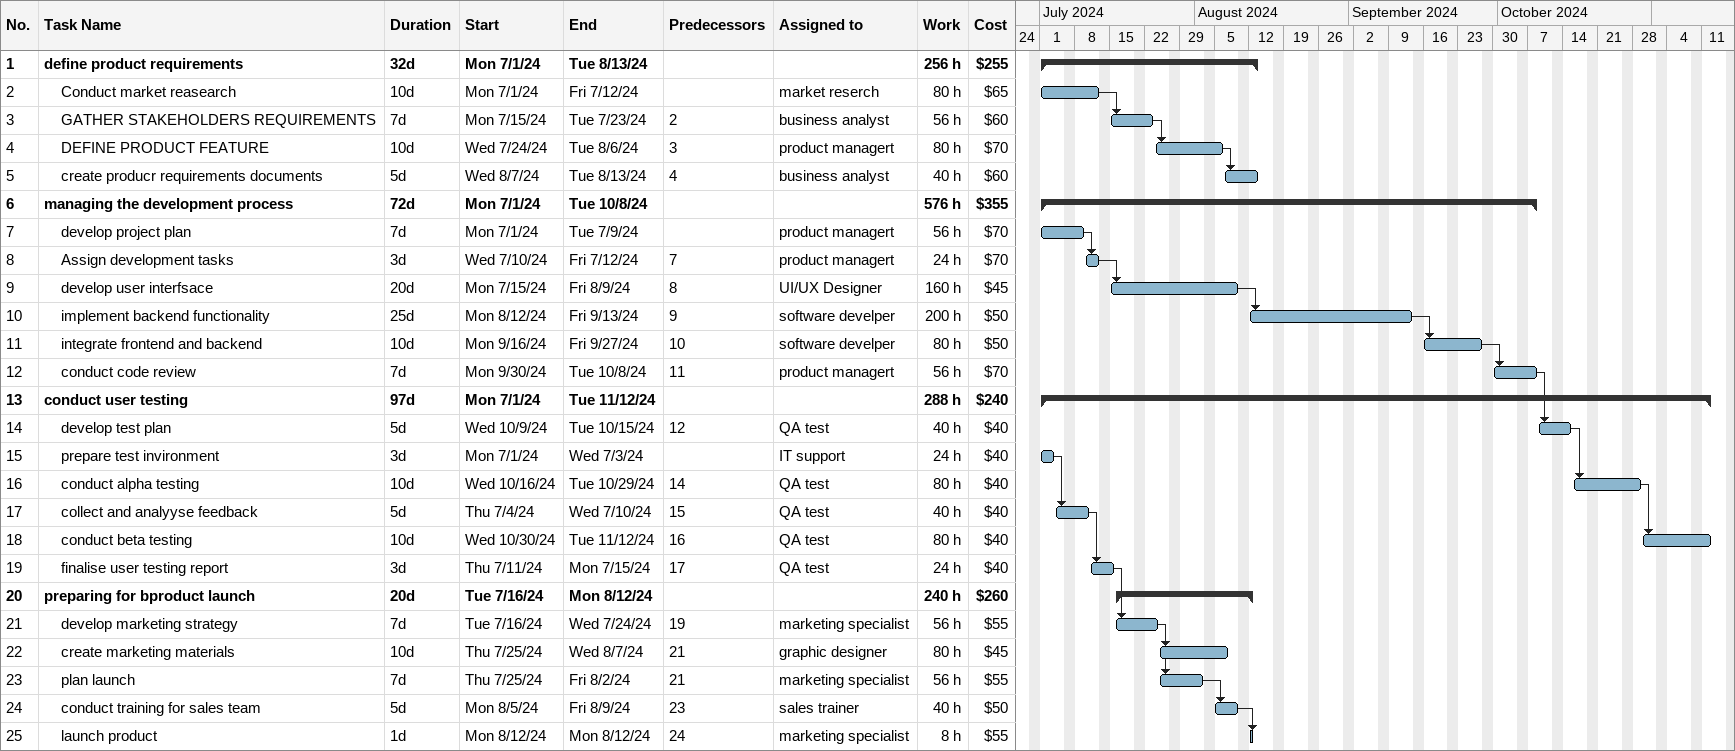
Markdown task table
| ID | Level | Task | Duration | Start | Finish | Predecessors | Resources | Work (h) | Cost ($) |
|---|---|---|---|---|---|---|---|---|---|
| 1 | 1 | **define product requirements** | 32d | 2024-07-01 | 2024-08-13 |  |  | 256 | 255 |
| 2 | 2 | Conduct market reasearch | 10d | 2024-07-01 | 2024-07-12 |  | market reserch | 80 | 65 |
| 3 | 2 | GATHER STAKEHOLDERS REQUIREMENTS | 7d | 2024-07-15 | 2024-07-23 | 2 | business analyst | 56 | 60 |
| 4 | 2 | DEFINE PRODUCT FEATURE | 10d | 2024-07-24 | 2024-08-06 | 3 | product managert | 80 | 70 |
| 5 | 2 | create producr requirements documents | 5d | 2024-08-07 | 2024-08-13 | 4 | business analyst | 40 | 60 |
| 6 | 1 | **managing the development process** | 72d | 2024-07-01 | 2024-10-08 |  |  | 576 | 355 |
| 7 | 2 | develop project plan | 7d | 2024-07-01 | 2024-07-09 |  | product managert | 56 | 70 |
| 8 | 2 | Assign development tasks | 3d | 2024-07-10 | 2024-07-12 | 7 | product managert | 24 | 70 |
| 9 | 2 | develop user interfsace | 20d | 2024-07-15 | 2024-08-09 | 8 | UI/UX Designer | 160 | 45 |
| 10 | 2 | implement backend functionality | 25d | 2024-08-12 | 2024-09-13 | 9 | software develper | 200 | 50 |
| 11 | 2 | integrate frontend and backend | 10d | 2024-09-16 | 2024-09-27 | 10 | software develper | 80 | 50 |
| 12 | 2 | conduct code review | 7d | 2024-09-30 | 2024-10-08 | 11 | product managert | 56 | 70 |
| 13 | 1 | **conduct user testing** | 97d | 2024-07-01 | 2024-11-12 |  |  | 288 | 240 |
| 14 | 2 | develop test plan | 5d | 2024-10-09 | 2024-10-15 | 12 | QA test | 40 | 40 |
| 15 | 2 | prepare test invironment | 3d | 2024-07-01 | 2024-07-03 |  | IT support | 24 | 40 |
| 16 | 2 | conduct alpha testing | 10d | 2024-10-16 | 2024-10-29 | 14 | QA test | 80 | 40 |
| 17 | 2 | collect and analyyse feedback | 5d | 2024-07-04 | 2024-07-10 | 15 | QA test | 40 | 40 |
| 18 | 2 | conduct beta testing | 10d | 2024-10-30 | 2024-11-12 | 16 | QA test | 80 | 40 |
| 19 | 2 | finalise user testing report | 3d | 2024-07-11 | 2024-07-15 | 17 | QA test | 24 | 40 |
| 20 | 1 | **preparing for bproduct launch** | 20d | 2024-07-16 | 2024-08-12 |  |  | 240 | 260 |
| 21 | 2 | develop marketing strategy | 7d | 2024-07-16 | 2024-07-24 | 19 | marketing specialist | 56 | 55 |
| 22 | 2 | create marketing materials | 10d | 2024-07-25 | 2024-08-07 | 21 | graphic designer | 80 | 45 |
| 23 | 2 | plan launch | 7d | 2024-07-25 | 2024-08-02 | 21 | marketing specialist | 56 | 55 |
| 24 | 2 | conduct training for sales team | 5d | 2024-08-05 | 2024-08-09 | 23 | sales trainer | 40 | 50 |
| 25 | 2 | launch product | 1d | 2024-08-12 | 2024-08-12 | 24 | marketing specialist | 8 | 55 |
